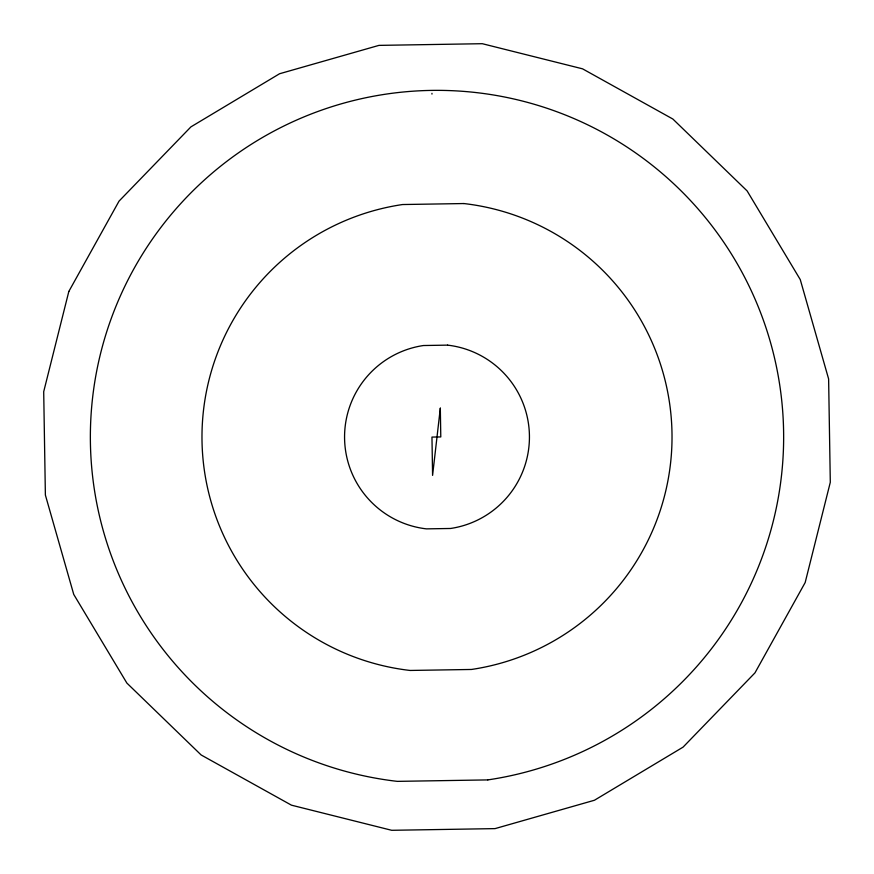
<?xml version="1.0" encoding="UTF-8"?>
<svg xmlns="http://www.w3.org/2000/svg" width="874" height="874" viewBox="0 0 874 874"><rect width="100%" height="100%" fill="white"/><g stroke="black" fill="none" stroke-linecap="round" stroke-linejoin="round"><path stroke-width="1.31" d="M431.964 93.354L431.964 94.086M440.321 408.18L432.586 475.38L431.964 437.076L440.791 436.934L440.321 408.18M68.828 291.457L43.7 391.705L45.382 495.045L73.744 594.429L126.872 683.075L201.129 754.961L291.457 805.173L391.705 830.3L495.045 828.618L594.429 800.256L683.075 747.128L754.961 672.871L805.173 582.543L830.3 482.295L828.618 378.955L800.256 279.571L747.128 190.925L672.871 119.039L582.543 68.828L482.295 43.7L378.955 45.382L279.571 73.744L190.925 126.872L119.039 201.129L68.828 291.457M463.886 203.544L402.543 204.538A234.997 234.997 0 0 0 410.114 670.456L471.457 669.462A234.997 234.997 0 0 0 463.886 203.544M447.575 345.132L423.442 345.525A92.48 92.48 0 0 0 426.425 528.868L450.558 528.475A92.48 92.48 0 0 0 447.575 345.132M487.823 779.903L397.342 781.367A346.65 346.65 0 0 1 141.654 255.525A346.65 346.65 0 0 1 726.294 246.02A346.65 346.65 0 0 1 487.823 779.903"/></g></svg>
